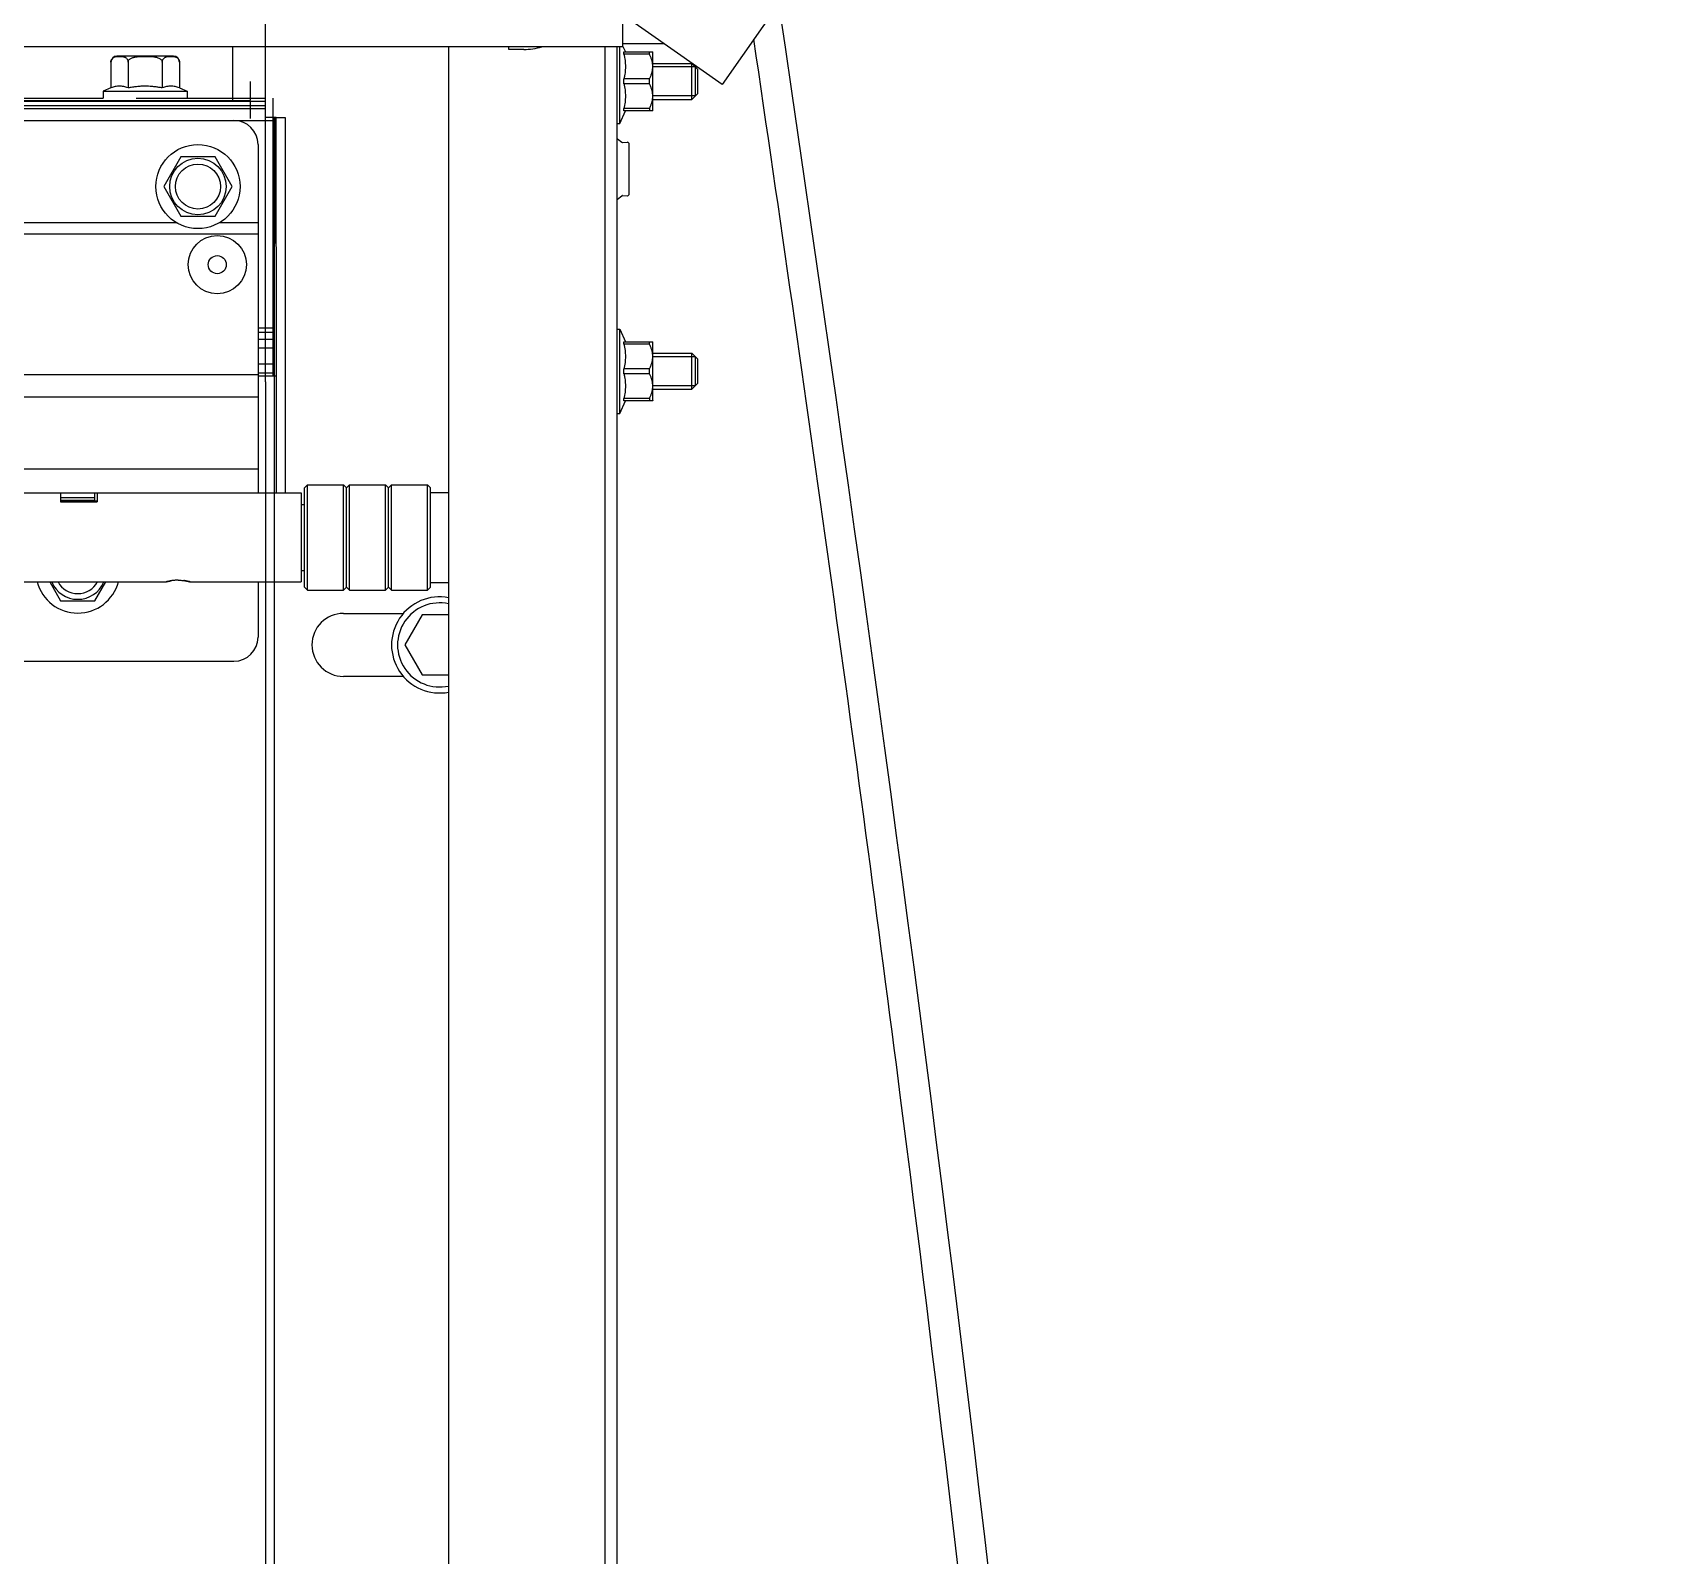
# Model space of a CAD drawing. Header units: millimetres. Extents: x 21899 to 38731, y -5425 to 3612.
# Drawn here: x 34146.1 to 34415.4, y -3046.8 to -2793.3 of the extents above; entities that cross this region are included whole.
import ezdxf

# ---------------------------------------------------------------- set-up
doc = ezdxf.new("R2010")
doc.units = ezdxf.units.MM

msp = doc.modelspace()

# ---------------------------------------------------------------- linework, layer by layer
at = {"color": 7, "linetype": 'Continuous'}
for p, q in [((34467.44, -2507.06), (34260.95, -2801.96)), ((34244.4, -2795.66), (34244.4, -2724.08)), ((34184.9, -2851.47), (34184.9, -2790.56)), ((34260.95, -2801.96), (34244.4, -2790.37)), ((34244.4, -2795.16), (34251.24, -2795.16)), ((34108.4, -2795.66), (34244.4, -2795.66)), ((34159.2, -2798.27), (34159.2, -2802.56)), ((34169.6, -2797.27), (34160.2, -2797.27)), ((34162.05, -2798.27), (34162.05, -2802.56)), ((34167.75, -2798.27), (34167.75, -2802.56)), ((34170.6, -2798.27), (34170.6, -2802.56)), ((34179.49, -2804.64), (34179.49, -2795.66)), ((34215.4, -2795.66), (34215.4, -5410.33)), ((34225.4, -2796.16), (34225.4, -2795.66)), ((34241.4, -2795.66), (34241.4, -5410.47)), ((34243.4, -2795.66), (34243.4, -3243.99)), ((34243.9, -2808.47), (34243.9, -2795.66)), ((34244.42, -2795.65), (34244.82, -2796.56)), ((34244.58, -2796.56), (34249.37, -2796.56)), ((34244.58, -2796.96), (34244.58, -2796.56)), ((34248.83, -2796.96), (34244.58, -2796.96)), ((34248.83, -2796.96), (34248.83, -2796.56)), ((34249.4, -2796.59), (34249.36, -2796.55)), ((34249.4, -2806.35), (34249.4, -2796.59)), ((34249.4, -2798.47), (34255.9, -2798.47)), ((34255.9, -2798.47), (34256.9, -2799.47)), ((34255.9, -2804.47), (34255.9, -2798.47)), ((34256.5, -2803.87), (34256.5, -2799.07)), ((34256.9, -2803.47), (34256.9, -2799.47)), ((34159.2, -2802.56), (34157.9, -2803.07)), ((34157.9, -2803.07), (34171.9, -2803.07)), ((34157.9, -2803.07), (34157.9, -2804.27)), ((34170.6, -2802.56), (34171.9, -2803.07)), ((34171.9, -2803.07), (34171.9, -2804.27)), ((34182.4, -2804.51), (34182.4, -2801.48)), ((34248.83, -2801.06), (34244.58, -2801.06)), ((34244.58, -2801.87), (34244.58, -2801.06)), ((34248.83, -2801.87), (34244.58, -2801.87)), ((34248.83, -2801.87), (34248.83, -2801.06)), ((34255.9, -2804.47), (34256.9, -2803.47)), ((31300.4, -2804.64), (34182.4, -2804.64)), ((34076.9, -2804.27), (34157.9, -2804.27)), ((34076.9, -2805.97), (34184.9, -2805.97)), ((34163.4, -2804.27), (34184.9, -2804.27)), ((34182.4, -2807.64), (34182.4, -2804.64)), ((34186.19, -2850.46), (34186.19, -2804.27)), ((34248.83, -2805.97), (34244.58, -2805.97)), ((34244.58, -2806.38), (34244.58, -2805.97)), ((34248.83, -2805.97), (34248.83, -2806.38)), ((34249.4, -2806.35), (34249.36, -2806.38)), ((34249.4, -2804.47), (34255.9, -2804.47)), ((34186.4, -2807.47), (34184.9, -2807.47)), ((34186.4, -2871.77), (34186.4, -2807.47)), ((34186.66, -2807.47), (34186.68, -2850.46)), ((34186.68, -2807.47), (34188.18, -2807.47)), ((34188.18, -2807.47), (34188.18, -2869.97)), ((34243.4, -2808.47), (34243.9, -2808.47)), ((34243.9, -2808.47), (34244.82, -2806.38)), ((34249.37, -2806.38), (34244.58, -2806.38)), ((34243.5, -2811.05), (34244.21, -2811.6)), ((34244.35, -2811.64), (34245.16, -2811.57)), ((34170.83, -2814.03), (34167.98, -2818.97)), ((34176.53, -2814.03), (34170.83, -2814.03)), ((34179.38, -2818.97), (34176.53, -2814.03)), ((34245.37, -2811.77), (34245.37, -2820.33)), ((34167.98, -2818.97), (34170.83, -2823.9)), ((34176.53, -2823.9), (34179.38, -2818.97)), ((34243.5, -2821.05), (34244.21, -2820.5)), ((34244.35, -2820.45), (34245.16, -2820.53)), ((34170.83, -2823.9), (34176.53, -2823.9)), ((34243.4, -2842.72), (34243.9, -2842.72)), ((34243.9, -2842.72), (34244.82, -2844.81)), ((34243.9, -2856.72), (34243.9, -2842.72)), ((34244.58, -2844.81), (34249.37, -2844.81)), ((34244.58, -2845.21), (34244.58, -2844.81)), ((34248.83, -2845.21), (34244.58, -2845.21)), ((34248.83, -2845.21), (34248.83, -2844.81)), ((34249.4, -2844.84), (34249.36, -2844.8)), ((34249.4, -2854.6), (34249.4, -2844.84)), ((34249.4, -2846.72), (34255.9, -2846.72)), ((34255.9, -2846.72), (34256.9, -2847.72)), ((34255.9, -2852.72), (34255.9, -2846.72)), ((34248.83, -2849.31), (34244.58, -2849.31)), ((34244.58, -2850.12), (34244.58, -2849.31)), ((34248.83, -2850.12), (34248.83, -2849.31)), ((34256.5, -2852.12), (34256.5, -2847.32)), ((34256.9, -2851.72), (34256.9, -2847.72)), ((34183.68, -2849.97), (34186.19, -2849.97)), ((34183.68, -2850.46), (34186.68, -2850.46)), ((34248.83, -2850.12), (34244.58, -2850.12)), ((34255.9, -2852.72), (34256.9, -2851.72)), ((34243.9, -2856.72), (34244.82, -2854.63)), ((34248.83, -2854.22), (34244.58, -2854.22)), ((34244.58, -2854.63), (34244.58, -2854.22)), ((34249.37, -2854.63), (34244.58, -2854.63)), ((34248.83, -2854.22), (34248.83, -2854.63)), ((34249.4, -2854.6), (34249.36, -2854.63)), ((34249.4, -2852.72), (34255.9, -2852.72)), ((34243.4, -2856.72), (34243.9, -2856.72)), ((34191.39, -2869.12), (34191.89, -2868.62)), ((34191.39, -2885.62), (34191.39, -2869.12)), ((34191.89, -2868.62), (34197.89, -2868.62)), ((34191.89, -2886.12), (34191.89, -2868.62)), ((34197.89, -2886.12), (34197.89, -2868.62)), ((34197.89, -2868.62), (34198.39, -2869.12)), ((34198.39, -2869.12), (34198.89, -2868.62)), ((34198.39, -2885.62), (34198.39, -2869.12)), ((34198.89, -2868.62), (34204.89, -2868.62)), ((34198.89, -2886.12), (34198.89, -2868.62)), ((34204.89, -2886.12), (34204.89, -2868.62)), ((34204.89, -2868.62), (34205.39, -2869.12)), ((34205.39, -2869.12), (34205.89, -2868.62)), ((34205.39, -2885.62), (34205.39, -2869.12)), ((34205.89, -2868.62), (34211.89, -2868.62)), ((34205.89, -2886.12), (34205.89, -2868.62)), ((34211.89, -2886.12), (34211.89, -2868.62)), ((34211.89, -2868.62), (34212.39, -2869.12)), ((34212.39, -2885.62), (34212.39, -2869.12)), ((34212.39, -2869.87), (34215.4, -2869.87)), ((34150.83, -2871.27), (34156.93, -2871.27)), ((34186.4, -4233.21), (34186.4, -2871.77)), ((34190.88, -2871.87), (34191.39, -2871.87)), ((34190.88, -2882.87), (34191.39, -2882.87)), ((34149.02, -2884.77), (34150.83, -2887.9)), ((34156.53, -2887.9), (34158.35, -2884.77)), ((34191.39, -2885.62), (34191.89, -2886.12)), ((34191.89, -2886.12), (34197.89, -2886.12)), ((34197.89, -2886.12), (34198.39, -2885.62)), ((34198.39, -2885.62), (34198.89, -2886.12)), ((34198.89, -2886.12), (34204.89, -2886.12)), ((34204.89, -2886.12), (34205.39, -2885.62)), ((34205.39, -2885.62), (34205.89, -2886.12)), ((34205.89, -2886.12), (34211.89, -2886.12)), ((34211.89, -2886.12), (34212.39, -2885.62)), ((34212.39, -2884.87), (34215.4, -2884.87)), ((34150.83, -2887.9), (34156.53, -2887.9)), ((34197.9, -2890.01), (34207.86, -2890.01)), ((34211.01, -2890.26), (34208.12, -2895.26)), ((34215.4, -2890.26), (34211.01, -2890.26)), ((34208.12, -2895.26), (34211.01, -2900.26)), ((34207.86, -2900.51), (34197.9, -2900.51)), ((34211.01, -2900.26), (34215.4, -2900.26))]:
    msp.add_line(p, q, dxfattribs=at)
at = {"color": 3, "linetype": 'Continuous'}
for p, q in [((34227.9, -2796.16), (34225.4, -2796.16)), ((34127.68, -2807.97), (34179.68, -2807.97)), ((34186.68, -2807.47), (34186.4, -2807.47)), ((34186.4, -2807.47), (34186.4, -2828.47)), ((34183.68, -2811.97), (34183.68, -2869.97)), ((34186.19, -2828.47), (34186.4, -2828.47)), ((34116.88, -2869.97), (34190.88, -2869.97)), ((34150.83, -2869.97), (34150.83, -2871.42)), ((34156.53, -2871.17), (34156.53, -2869.97)), ((34156.93, -2869.97), (34156.93, -2871.42)), ((34190.88, -2869.97), (34190.88, -2884.77)), ((34150.83, -2871.17), (34156.53, -2871.17)), ((34150.83, -2871.42), (34156.93, -2871.42)), ((34139.39, -2884.77), (34168.38, -2884.77)), ((34172.39, -2884.77), (34190.88, -2884.77)), ((34183.68, -2884.77), (34183.68, -2893.97)), ((34127.68, -2897.97), (34179.68, -2897.97))]:
    msp.add_line(p, q, dxfattribs=at)
at = {"color": 2, "linetype": 'Continuous'}
for p, q in [((34256.5, -2799.07), (34249.4, -2799.07)), ((34256.5, -2803.87), (34249.4, -2803.87)), ((34256.5, -2847.32), (34249.4, -2847.32)), ((34256.5, -2852.12), (34249.4, -2852.12))]:
    msp.add_line(p, q, dxfattribs=at)
at = {"color": 9, "linetype": 'Continuous'}
for p, q in [((34076.9, -2804.77), (34184.9, -2804.77)), ((34076.9, -2805.47), (34184.9, -2805.47)), ((34076.9, -2807.97), (34184.9, -2807.97)), ((34179.68, -2807.97), (34186.19, -2807.97)), ((34137.25, -2824.97), (34170.12, -2824.97)), ((34177.25, -2824.97), (34183.68, -2824.97)), ((34123.68, -2826.83), (34183.68, -2826.83)), ((34186.19, -2842.55), (34183.68, -2842.55)), ((34186.19, -2843.26), (34183.68, -2843.26)), ((34183.68, -2844.38), (34186.19, -2844.38)), ((34183.68, -2845.8), (34186.19, -2845.8)), ((34183.68, -2848.47), (34186.19, -2848.47)), ((34123.68, -2850.24), (34183.68, -2850.24)), ((34184.9, -2851.47), (34184.9, -2871.77)), ((34186.68, -2850.46), (34186.68, -2869.97)), ((34123.68, -2853.97), (34183.68, -2853.97)), ((34123.68, -2865.97), (34183.68, -2865.97)), ((34150.83, -2870.74), (34156.53, -2870.74)), ((34184.9, -2871.77), (34184.9, -3130.47))]:
    msp.add_line(p, q, dxfattribs=at)
at = {"color": 7, "linetype": 'Continuous'}
for centre, radius in [((34173.68, -2818.97), 7), ((34173.68, -2818.97), 3.75), ((34176.9, -2831.97), 4.85), ((34176.9, -2831.97), 1.5)]:
    msp.add_circle(centre, radius, dxfattribs=at)
at = {"color": 9, "linetype": 'Continuous'}
msp.add_circle((34173.68, -2818.97), 4.7, dxfattribs=at)
at = {"color": 7, "linetype": 'Continuous'}
for centre, radius, start, end in [((34160.2, -2798.27), 1, 90, 180), ((34169.6, -2798.27), 1, 0, 90), ((34244.33, -2811.44), 0.2, 232.3058, 275.1944), ((34245.17, -2811.77), 0.2, 0, 95.1944), ((34244.33, -2820.65), 0.2, 84.8056, 127.6942), ((34245.17, -2820.33), 0.2, 264.8056, 0), ((34153.68, -2882.97), 7, 194.9402, 345.0598), ((34153.68, -2882.97), 3.75, 208.7382, 331.2618), ((34213.9, -2895.26), 8, 79.193, 280.807), ((34213.9, -2895.26), 7, 77.626, 282.374), ((34197.9, -2895.26), 5.25, 90, 270)]:
    msp.add_arc(centre, radius, start, end, dxfattribs=at)
at = {"color": 3, "linetype": 'Continuous'}
for centre, radius, start, end in [((34227.9, -2786.16), 10, 270, 287.4926), ((34179.68, -2811.97), 4, 0, 90), ((34179.68, -2893.97), 4, 270, 0)]:
    msp.add_arc(centre, radius, start, end, dxfattribs=at)
at = {"color": 9, "linetype": 'Continuous'}
msp.add_arc((34153.68, -2882.97), 4.7, 202.5526, 337.4474, dxfattribs=at)
for points, knots in [([(34129.25, -5197.53), (34128.94, -5187.73), (34128, -5157.82), (34187.34, -5102.37), (34414.88, -5049.27), (34386.45, -4592.71), (34268.56, -4202.13), (34339.91, -3739.34), (34335.65, -3268.05), (34293.33, -2943.99), (34270.38, -2788.49)], [0, 0, 0, 0, 28.603639, 87.316373, 219.64008, 691.967745, 1092.856311, 1534.223988, 2043.788513, 2514.269853, 2514.269853, 2514.269853, 2514.269853]), ([(34124.25, -5197.69), (34124.1, -5193.02), (34123.95, -5188.26), (34124.21, -5179.75), (34124.5, -5176), (34125.36, -5170.99), (34125.63, -5169.69), (34126.21, -5167.32), (34126.51, -5166.25), (34127.18, -5164.13), (34127.55, -5163.08), (34128.73, -5159.98), (34129.65, -5157.97), (34133, -5151.53), (34135.9, -5147.32), (34142.45, -5139.42), (34146.11, -5135.72), (34153.9, -5128.78), (34158.04, -5125.54), (34165.67, -5120.07), (34169.12, -5117.77), (34176.08, -5113.4), (34179.61, -5111.32), (34190.24, -5105.39), (34197.44, -5101.82), (34216.29, -5093.08), (34227.95, -5088.3), (34250.54, -5078.81), (34261.45, -5074.1), (34275.53, -5066.84), (34279.34, -5064.74), (34285.87, -5060.82), (34288.65, -5059.03), (34294.06, -5055.32), (34296.7, -5053.38), (34304.39, -5047.38), (34309.24, -5043.1), (34323.89, -5028.53), (34332.67, -5017.22), (34347.91, -4992.36), (34354.36, -4978.8), (34365.17, -4949.79), (34369.53, -4934.34), (34379.35, -4887.95), (34382.5, -4855.15), (34383.97, -4787.02), (34382.29, -4751.69), (34375.82, -4681.11), (34371.04, -4645.85), (34364.2, -4603.39), (34362.78, -4594.93), (34359.88, -4578.2), (34358.39, -4569.93), (34353.86, -4545.35), (34350.73, -4529.29), (34341.22, -4481.94), (34334.69, -4451.46), (34319.37, -4378.26), (34310.89, -4336.23), (34302.56, -4281.98), (34300.86, -4269.81), (34298.08, -4247.04), (34296.94, -4236.46), (34295.26, -4217.86), (34294.64, -4209.87), (34293.61, -4193.82), (34293.2, -4185.76), (34292.26, -4161.51), (34292.02, -4145.23), (34292.27, -4096.08), (34293.73, -4062.93), (34300.04, -3968.14), (34306.71, -3905.92), (34314.36, -3827.38), (34315.91, -3811), (34318.39, -3783.02), (34319.36, -3771.4), (34321.18, -3748.2), (34322.01, -3736.62), (34324.32, -3701.9), (34325.59, -3678.8), (34328.6, -3609.64), (34329.58, -3563.7), (34329.64, -3426.23), (34325.87, -3335.06), (34312.19, -3152.79), (34302.29, -3061.7), (34283.1, -2911.89), (34274.85, -2853.17), (34266.2, -2794.45)], [0, 0, 0, 0, 13.614656, 13.614656, 24.237506, 24.237506, 27.949925, 27.949925, 31.063684, 31.063684, 34.177443, 34.177443, 40.404961, 40.404961, 54.673562, 54.673562, 68.942162, 68.942162, 83.210763, 83.210763, 94.643421, 94.643421, 106.076078, 106.076078, 128.941394, 128.941394, 165.933013, 165.933013, 202.924632, 202.924632, 217.211649, 217.211649, 228.325165, 228.325165, 239.438681, 239.438681, 261.665712, 261.665712, 310.591127, 310.591127, 359.516541, 359.516541, 408.441955, 408.441955, 499.721397, 499.721397, 591.000838, 591.000838, 682.28028, 682.28028, 705.283727, 705.283727, 728.287174, 728.287174, 774.294068, 774.294068, 866.307856, 866.307856, 999.972816, 999.972816, 1038.611318, 1038.611318, 1072.030725, 1072.030725, 1097.038945, 1097.038945, 1122.047166, 1122.047166, 1172.063606, 1172.063606, 1272.096487, 1272.096487, 1455.942037, 1455.942037, 1504.41999, 1504.41999, 1538.871883, 1538.871883, 1573.323775, 1573.323775, 1642.227561, 1642.227561, 1780.035131, 1780.035131, 2055.650273, 2055.650273, 2331.265414, 2331.265414, 2508.990496, 2508.990496, 2508.990496, 2508.990496])]:
    msp.add_open_spline(points, degree=3, knots=knots)
at = {"color": 7, "linetype": 'Continuous'}
for points, start_tangent, end_tangent in [([(34159.2, -2798.27), (34159.21, -2798.12), (34159.22, -2798.07)], (0, 1), (0.196493, 0.980505)), ([(34159.22, -2798.07), (34159.23, -2798.01)], (0.196493, 0.980505), (0.259097, 0.965851)), ([(34159.23, -2798.01), (34159.24, -2797.96), (34159.27, -2797.89)], (0.259097, 0.965851), (0.393606, 0.919279)), ([(34159.27, -2797.89), (34159.31, -2797.82), (34159.39, -2797.69), (34159.49, -2797.58), (34159.61, -2797.49), (34159.75, -2797.42), (34159.91, -2797.37), (34160.09, -2797.33), (34160.2, -2797.32)], (0.393606, 0.919279), (0.994208, 0.10747)), ([(34160.2, -2797.32), (34160.3, -2797.31), (34160.52, -2797.3), (34160.73, -2797.3), (34160.94, -2797.31), (34161.13, -2797.33), (34161.31, -2797.36), (34161.47, -2797.41), (34161.61, -2797.48), (34161.74, -2797.57), (34161.85, -2797.69), (34161.93, -2797.81), (34162, -2797.96), (34162.04, -2798.12), (34162.05, -2798.27)], (0.994208, 0.10747), (0, -1)), ([(34162.05, -2798.27), (34162.07, -2798.12), (34162.13, -2797.98), (34162.25, -2797.84), (34162.4, -2797.71), (34162.6, -2797.6), (34162.82, -2797.51), (34163.06, -2797.44), (34163.31, -2797.39), (34163.54, -2797.36), (34163.76, -2797.34), (34163.96, -2797.32), (34164.15, -2797.31), (34164.33, -2797.3), (34164.52, -2797.3), (34164.71, -2797.3), (34164.9, -2797.3)], (0, 1), (1, 0)), ([(34164.9, -2797.3), (34165.18, -2797.3), (34165.47, -2797.3), (34165.76, -2797.32), (34166.04, -2797.34), (34166.33, -2797.37), (34166.61, -2797.42), (34166.9, -2797.49), (34167.16, -2797.58), (34167.37, -2797.69), (34167.53, -2797.82), (34167.65, -2797.97), (34167.72, -2798.12), (34167.75, -2798.27)], (1, 0), (0, -1)), ([(34167.75, -2798.27), (34167.76, -2798.12), (34167.79, -2797.96), (34167.86, -2797.82), (34167.94, -2797.69), (34168.05, -2797.58), (34168.17, -2797.49), (34168.31, -2797.42), (34168.46, -2797.37), (34168.63, -2797.33), (34168.82, -2797.31), (34169.01, -2797.3), (34169.2, -2797.3), (34169.38, -2797.3), (34169.54, -2797.31), (34169.69, -2797.33), (34169.85, -2797.36), (34170, -2797.41), (34170.15, -2797.48), (34170.29, -2797.57), (34170.4, -2797.68), (34170.48, -2797.81), (34170.55, -2797.96), (34170.59, -2798.12), (34170.6, -2798.27)], (0, 1), (0, -1)), ([(34244.58, -2796.96), (34244.68, -2797.48), (34244.76, -2797.99), (34244.8, -2798.5), (34244.82, -2799.01), (34244.8, -2799.52), (34244.76, -2800.03), (34244.68, -2800.54), (34244.58, -2801.06)], (0.089159, -0.403977), (-0.089159, -0.403977)), ([(34248.83, -2801.06), (34249.04, -2800.58), (34249.2, -2800.12), (34249.31, -2799.67), (34249.36, -2799.23), (34249.36, -2798.79), (34249.31, -2798.35), (34249.2, -2797.9), (34249.04, -2797.44), (34248.83, -2796.96)], (0.191925, 0.382525), (-0.191925, 0.382525)), ([(34162.05, -2802.56), (34161.68, -2802.44), (34161.33, -2802.34), (34160.97, -2802.29), (34160.62, -2802.27), (34160.27, -2802.29), (34159.92, -2802.34), (34159.56, -2802.44), (34159.2, -2802.56)], (-0.932391, 0.361452), (-0.932391, -0.361452)), ([(34164.9, -2802.27), (34164.18, -2802.29), (34163.48, -2802.35), (34162.77, -2802.44), (34162.05, -2802.56)], (-1, 0), (-0.981728, -0.190289)), ([(34167.75, -2802.56), (34167.16, -2802.46), (34166.6, -2802.38), (34166.03, -2802.32), (34165.46, -2802.28), (34164.9, -2802.27)], (-0.981728, 0.190289), (-1, 0)), ([(34170.6, -2802.56), (34170.23, -2802.44), (34169.88, -2802.34), (34169.52, -2802.29), (34169.17, -2802.27), (34168.82, -2802.29), (34168.47, -2802.34), (34168.11, -2802.44), (34167.75, -2802.56)], (-0.932391, 0.361452), (-0.932391, -0.361452)), ([(34244.58, -2801.87), (34244.68, -2802.39), (34244.76, -2802.9), (34244.8, -2803.41), (34244.82, -2803.92), (34244.8, -2804.43), (34244.76, -2804.94), (34244.68, -2805.45), (34244.58, -2805.97)], (0.089159, -0.403977), (-0.089159, -0.403977)), ([(34248.83, -2805.97), (34249.04, -2805.49), (34249.2, -2805.03), (34249.31, -2804.58), (34249.36, -2804.14), (34249.36, -2803.7), (34249.31, -2803.26), (34249.2, -2802.81), (34249.04, -2802.35), (34248.83, -2801.87)], (0.191925, 0.382525), (-0.191925, 0.382525)), ([(34244.58, -2845.21), (34244.68, -2845.73), (34244.76, -2846.24), (34244.8, -2846.75), (34244.82, -2847.26), (34244.8, -2847.77), (34244.76, -2848.28), (34244.68, -2848.79), (34244.58, -2849.31)], (0.089159, -0.403977), (-0.089159, -0.403977)), ([(34248.83, -2849.31), (34249.04, -2848.83), (34249.2, -2848.37), (34249.31, -2847.92), (34249.36, -2847.48), (34249.36, -2847.04), (34249.31, -2846.6), (34249.2, -2846.15), (34249.04, -2845.69), (34248.83, -2845.21)], (0.191925, 0.382525), (-0.191925, 0.382525)), ([(34244.58, -2850.12), (34244.68, -2850.64), (34244.76, -2851.15), (34244.8, -2851.66), (34244.82, -2852.17), (34244.8, -2852.68), (34244.76, -2853.19), (34244.68, -2853.7), (34244.58, -2854.22)], (0.089159, -0.403977), (-0.089159, -0.403977)), ([(34248.83, -2854.22), (34249.04, -2853.74), (34249.2, -2853.28), (34249.31, -2852.83), (34249.36, -2852.39), (34249.36, -2851.95), (34249.31, -2851.51), (34249.2, -2851.06), (34249.04, -2850.6), (34248.83, -2850.12)], (0.191925, 0.382525), (-0.191925, 0.382525))]:
    msp.add_spline(points, degree=3, dxfattribs=dict(at, start_tangent=start_tangent, end_tangent=end_tangent))
at = {"color": 3, "linetype": 'Continuous'}
for points, start_tangent, end_tangent in [([(34168.47, -2884.75), (34168.38, -2884.77), (34168.4, -2884.76)], (-0.967488, -0.252916), (0.966761, 0.25568)), ([(34169.46, -2884.55), (34169.25, -2884.58), (34169.06, -2884.61), (34168.89, -2884.65), (34168.74, -2884.68), (34168.61, -2884.71), (34168.51, -2884.73), (34168.38, -2884.77), (34168.51, -2884.73), (34168.61, -2884.71), (34168.74, -2884.68), (34168.89, -2884.65), (34169.06, -2884.61), (34169.25, -2884.58)], (-0.991814, -0.127691), (0.987855, 0.155378)), ([(34168.47, -2884.75), (34168.38, -2884.77)], (-0.967488, -0.252916), (-0.269211, 0.963081)), ([(34168.38, -2884.77), (34168.4, -2884.76)], (-0.269295, 0.963058), (0.966761, 0.25568)), ([(34168.51, -2884.73), (34168.47, -2884.75)], (-0.968495, -0.249032), (-0.967488, -0.252916)), ([(34169.06, -2884.61), (34168.89, -2884.65), (34168.74, -2884.68)], (-0.983603, -0.180346), (-0.975441, -0.220261)), ([(34169.6, -2884.54), (34169.46, -2884.55)], (-0.994049, -0.108934), (-0.991814, -0.127691)), ([(34169.91, -2884.51), (34169.6, -2884.54)], (-0.997809, -0.06616), (-0.994049, -0.108934)), ([(34170.38, -2884.49), (34169.91, -2884.51)], (-1, 0.000125), (-0.997809, -0.06616)), ([(34170.38, -2884.49), (34170.86, -2884.51)], (1, 0.000114), (0.997809, -0.066161)), ([(34170.86, -2884.51), (34171.16, -2884.53)], (0.997809, -0.066161), (0.994276, -0.106842)), ([(34171.16, -2884.53), (34171.31, -2884.55), (34171.52, -2884.58), (34171.71, -2884.61), (34171.88, -2884.65), (34172.03, -2884.68), (34172.16, -2884.71), (34172.26, -2884.73), (34172.37, -2884.76), (34172.26, -2884.73), (34172.16, -2884.71), (34172.03, -2884.68), (34171.88, -2884.65), (34171.71, -2884.61), (34171.52, -2884.58), (34171.31, -2884.55)], (0.994276, -0.106842), (-0.991806, 0.127754)), ([(34171.5, -2884.58), (34171.31, -2884.55)], (-0.988177, 0.153317), (-0.991806, 0.127754)), ([(34171.71, -2884.61), (34171.88, -2884.65), (34172.03, -2884.68)], (0.9836, -0.180361), (0.975434, -0.220291)), ([(34172.26, -2884.73), (34172.37, -2884.76), (34172.26, -2884.73), (34172.22, -2884.72)], (0.968529, -0.248901), (-0.970087, 0.242758)), ([(34172.26, -2884.73), (34172.28, -2884.74)], (0.968529, -0.248901), (0.967848, -0.251535)), ([(34172.28, -2884.74), (34172.37, -2884.76)], (0.967848, -0.251535), (0.258533, 0.966003)), ([(34172.28, -2884.74), (34172.37, -2884.76)], (0.967848, -0.251535), (0.258533, 0.966003))]:
    msp.add_spline(points, degree=3, dxfattribs=dict(at, start_tangent=start_tangent, end_tangent=end_tangent))

doc.saveas('drawing.dxf')
